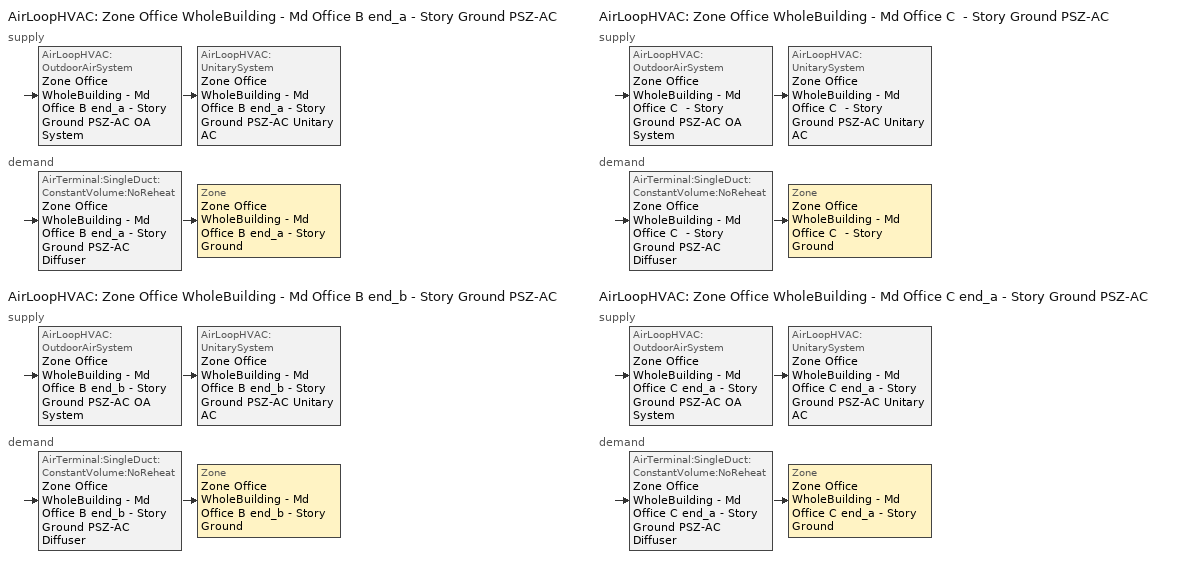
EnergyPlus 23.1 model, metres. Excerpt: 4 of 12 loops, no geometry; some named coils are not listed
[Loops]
AirLoopHVAC 'Zone Office WholeBuilding - Md Office B end_a - Story Ground PSZ-AC'
 supply: AirLoopHVAC:OutdoorAirSystem 'Zone Office WholeBuilding - Md Office B end_a - Story Ground PSZ-AC OA System' > AirLoopHVAC:UnitarySystem 'Zone Office WholeBuilding - Md Office B end_a - Story Ground PSZ-AC Unitary AC'
 demand: AirTerminal:SingleDuct:ConstantVolume:NoReheat 'Zone Office WholeBuilding - Md Office B end_a - Story Ground PSZ-AC Diffuser' > Zone 'Zone Office WholeBuilding - Md Office B end_a - Story Ground'
AirLoopHVAC 'Zone Office WholeBuilding - Md Office B end_b - Story Ground PSZ-AC'
 supply: AirLoopHVAC:OutdoorAirSystem 'Zone Office WholeBuilding - Md Office B end_b - Story Ground PSZ-AC OA System' > AirLoopHVAC:UnitarySystem 'Zone Office WholeBuilding - Md Office B end_b - Story Ground PSZ-AC Unitary AC'
 demand: AirTerminal:SingleDuct:ConstantVolume:NoReheat 'Zone Office WholeBuilding - Md Office B end_b - Story Ground PSZ-AC Diffuser' > Zone 'Zone Office WholeBuilding - Md Office B end_b - Story Ground'
AirLoopHVAC 'Zone Office WholeBuilding - Md Office C  - Story Ground PSZ-AC'
 supply: AirLoopHVAC:OutdoorAirSystem 'Zone Office WholeBuilding - Md Office C  - Story Ground PSZ-AC OA System' > AirLoopHVAC:UnitarySystem 'Zone Office WholeBuilding - Md Office C  - Story Ground PSZ-AC Unitary AC'
 demand: AirTerminal:SingleDuct:ConstantVolume:NoReheat 'Zone Office WholeBuilding - Md Office C  - Story Ground PSZ-AC Diffuser' > Zone 'Zone Office WholeBuilding - Md Office C  - Story Ground'
AirLoopHVAC 'Zone Office WholeBuilding - Md Office C end_a - Story Ground PSZ-AC'
 supply: AirLoopHVAC:OutdoorAirSystem 'Zone Office WholeBuilding - Md Office C end_a - Story Ground PSZ-AC OA System' > AirLoopHVAC:UnitarySystem 'Zone Office WholeBuilding - Md Office C end_a - Story Ground PSZ-AC Unitary AC'
 demand: AirTerminal:SingleDuct:ConstantVolume:NoReheat 'Zone Office WholeBuilding - Md Office C end_a - Story Ground PSZ-AC Diffuser' > Zone 'Zone Office WholeBuilding - Md Office C end_a - Story Ground'
[SizingPeriod:DesignDay]
Kodiak September .4% Condns WB=>MCDB: Month=9; Day of Month=21; Day Type=SummerDesignDay; Maximum Dry-Bulb Temperature {C}=16.2; Daily Dry-Bulb Temperature Range {deltaC}=6.4; Dry-Bulb Temperature Range Modifier Type=DefaultMultipliers; Humidity Condition Type=Wetbulb; Wetbulb or DewPoint at Maximum Dry-Bulb {C}=13.8; Barometric Pressure {Pa}=100917; Wind Speed {m/s}=5; Wind Direction {deg}=320; Rain Indicator=No; Snow Indicator=No; Daylight Saving Time Indicator=No; Solar Model Indicator=ASHRAETau; ASHRAE Clear Sky Optical Depth for Beam Irradiance (taub)=0.333; ASHRAE Clear Sky Optical Depth for Diffuse Irradiance (taud)=2.489; Begin Environment Reset Mode=FullResetAtBeginEnvironment
[ZoneControl:Thermostat] Temperature Difference Between Cutout And Setpoint {deltaC}=0
Name | Zone or ZoneList | Control Type Schedule | Control 1
Zone Office WholeBuilding - Md Office B end_a - Story Ground Thermostat | Zone Office WholeBuilding - Md Office B end_a - Story Ground | Zone Office WholeBuilding - Md Office B end_a - Story Ground Thermostat Schedule | Office WholeBuilding - Md Office - 90.1-2019 Thermostat 4
Zone Office WholeBuilding - Md Office B end_b - Story Ground Thermostat | Zone Office WholeBuilding - Md Office B end_b - Story Ground | Zone Office WholeBuilding - Md Office B end_b - Story Ground Thermostat Schedule | Office WholeBuilding - Md Office - 90.1-2019 Thermostat 5
Zone Office WholeBuilding - Md Office C  - Story Ground Thermostat | Zone Office WholeBuilding - Md Office C  - Story Ground | Zone Office WholeBuilding - Md Office C  - Story Ground Thermostat Schedule | Office WholeBuilding - Md Office - 90.1-2019 Thermostat 6
Zone Office WholeBuilding - Md Office C end_a - Story Ground Thermostat | Zone Office WholeBuilding - Md Office C end_a - Story Ground | Zone Office WholeBuilding - Md Office C end_a - Story Ground Thermostat Schedule | Office WholeBuilding - Md Office - 90.1-2019 Thermostat 7
[ThermostatSetpoint:DualSetpoint] Heating Setpoint Temperature Schedule=OfficeMedium HTGSETP_SCH_YES_OPTIMUM; Cooling Setpoint Temperature Schedule=OfficeMedium CLGSETP_SCH_YES_OPTIMUM
Office WholeBuilding - Md Office - 90.1-2019 Thermostat 4; Office WholeBuilding - Md Office - 90.1-2019 Thermostat 5; Office WholeBuilding - Md Office - 90.1-2019 Thermostat 6; Office WholeBuilding - Md Office - 90.1-2019 Thermostat 7
[AirTerminal:SingleDuct:ConstantVolume:NoReheat] Availability Schedule=Always On Discrete; Maximum Air Flow Rate {m3/s}=AutoSize
Zone Office WholeBuilding - Md Office B end_a - Story Ground PSZ-AC Diffuser; Zone Office WholeBuilding - Md Office B end_b - Story Ground PSZ-AC Diffuser; Zone Office WholeBuilding - Md Office C  - Story Ground PSZ-AC Diffuser; Zone Office WholeBuilding - Md Office C end_a - Story Ground PSZ-AC Diffuser
[Zone equipment]
Zone Office WholeBuilding - Md Office B end_a - Story Ground: Zone Office WholeBuilding - Md Office B end_a - Story Ground PSZ-AC Diffuser
Zone Office WholeBuilding - Md Office B end_b - Story Ground: Zone Office WholeBuilding - Md Office B end_b - Story Ground PSZ-AC Diffuser
Zone Office WholeBuilding - Md Office C  - Story Ground: Zone Office WholeBuilding - Md Office C  - Story Ground PSZ-AC Diffuser
Zone Office WholeBuilding - Md Office C end_a - Story Ground: Zone Office WholeBuilding - Md Office C end_a - Story Ground PSZ-AC Diffuser
[Sizing:Zone] Zone Cooling Design Supply Air Temperature Input Method=SupplyAirTemperature; Zone Cooling Design Supply Air Temperature {C}=12.7778; Zone Cooling Design Supply Air Temperature Difference {deltaC}=11.11; Zone Heating Design Supply Air Temperature Input Method=SupplyAirTemperature; Zone Heating Design Supply Air Temperature {C}=50; Zone Heating Design Supply Air Temperature Difference {deltaC}=11.11; Zone Cooling Design Supply Air Humidity Ratio {kgWater/kgDryAir}=0.0085; Zone Heating Design Supply Air Humidity Ratio {kgWater/kgDryAir}=0.008; Cooling Design Air Flow Method=DesignDay; Cooling Design Air Flow Rate {m3/s}=0; Cooling Minimum Air Flow per Zone Floor Area {m3/s-m2}=0.000762; Cooling Minimum Air Flow {m3/s}=0; Cooling Minimum Air Flow Fraction=0; Heating Design Air Flow Method=DesignDay; Heating Design Air Flow Rate {m3/s}=0; Heating Maximum Air Flow per Zone Floor Area {m3/s-m2}=0.002032; Heating Maximum Air Flow {m3/s}=0.141576; Heating Maximum Air Flow Fraction=0.3; Account for Dedicated Outdoor Air System=No; Zone Load Sizing Method=Sensible Load Only No Latent Load; Zone Latent Cooling Design Supply Air Humidity Ratio Input Method=HumidityRatioDifference; Zone Cooling Design Supply Air Humidity Ratio Difference {kgWater/kgDryAir}=0.005; Zone Latent Heating Design Supply Air Humidity Ratio Input Method=HumidityRatioDifference; Zone Humidification Design Supply Air Humidity Ratio Difference {kgWater/kgDryAir}=0.005
Name | Design Specification Outdoor Air Object
Zone Office WholeBuilding - Md Office B end_a - Story Ground | Zone Office WholeBuilding - Md Office B end_a - Story Ground DSOA Space List
Zone Office WholeBuilding - Md Office B end_b - Story Ground | Zone Office WholeBuilding - Md Office B end_b - Story Ground DSOA Space List
Zone Office WholeBuilding - Md Office C  - Story Ground | Zone Office WholeBuilding - Md Office C  - Story Ground DSOA Space List
Zone Office WholeBuilding - Md Office C end_a - Story Ground | Zone Office WholeBuilding - Md Office C end_a - Story Ground DSOA Space List
[Controller:MechanicalVentilation] Demand Controlled Ventilation=No; System Outdoor Air Method=ZoneSum; Design Specification Outdoor Air Object Name 1=Office WholeBuilding - Md Office Ventilation
Name | Availability Schedule | Zone or ZoneList Name 1
Controller Mechanical Ventilation 5 | Zone Office WholeBuilding - Md Office B end_a - Story Ground PSZ-AC Occ Sch | Zone Office WholeBuilding - Md Office B end_a - Story Ground
Controller Mechanical Ventilation 6 | Zone Office WholeBuilding - Md Office B end_b - Story Ground PSZ-AC Occ Sch | Zone Office WholeBuilding - Md Office B end_b - Story Ground
Controller Mechanical Ventilation 7 | Zone Office WholeBuilding - Md Office C  - Story Ground PSZ-AC Occ Sch | Zone Office WholeBuilding - Md Office C  - Story Ground
Controller Mechanical Ventilation 8 | Zone Office WholeBuilding - Md Office C end_a - Story Ground PSZ-AC Occ Sch | Zone Office WholeBuilding - Md Office C end_a - Story Ground
[DesignSpecification:OutdoorAir]
Office WholeBuilding - Md Office Ventilation: Outdoor Air Method=Sum; Outdoor Air Flow per Person {m3/s-person}=0; Outdoor Air Flow per Zone Floor Area {m3/s-m2}=0.0004318; Outdoor Air Flow per Zone {m3/s}=0; Outdoor Air Flow Air Changes per Hour {1/hr}=0
[DesignSpecification:OutdoorAir:SpaceList] Space Design Specification Outdoor Air Object Name 1=Office WholeBuilding - Md Office Ventilation
Name | Space Name 1
Zone Office WholeBuilding - Md Office B end_a - Story Ground DSOA Space List | Office WholeBuilding - Md Office B end_a - Story Ground
Zone Office WholeBuilding - Md Office B end_b - Story Ground DSOA Space List | Office WholeBuilding - Md Office B end_b - Story Ground
Zone Office WholeBuilding - Md Office C  - Story Ground DSOA Space List | Office WholeBuilding - Md Office C  - Story Ground
Zone Office WholeBuilding - Md Office C end_a - Story Ground DSOA Space List | Office WholeBuilding - Md Office C end_a - Story Ground
[AirLoopHVAC] Design Supply Air Flow Rate {m3/s}=AutoSize; Design Return Air Flow Fraction of Supply Air Flow=1
Zone Office WholeBuilding - Md Office B end_a - Story Ground PSZ-AC; Zone Office WholeBuilding - Md Office B end_b - Story Ground PSZ-AC; Zone Office WholeBuilding - Md Office C  - Story Ground PSZ-AC; Zone Office WholeBuilding - Md Office C end_a - Story Ground PSZ-AC
[Sizing:System] Type of Load to Size On=Sensible; Design Outdoor Air Flow Rate {m3/s}=Autosize; Central Heating Maximum System Air Flow Ratio=1; Preheat Design Temperature {C}=7.22222; Preheat Design Humidity Ratio {kgWater/kgDryAir}=0.008; Precool Design Temperature {C}=12.7778; Precool Design Humidity Ratio {kgWater/kgDryAir}=0.008; Central Cooling Design Supply Air Temperature {C}=12.7778; Central Heating Design Supply Air Temperature {C}=50; Type of Zone Sum to Use=Coincident; 100% Outdoor Air in Cooling=No; 100% Outdoor Air in Heating=No; Central Cooling Design Supply Air Humidity Ratio {kgWater/kgDryAir}=0.0085; Central Heating Design Supply Air Humidity Ratio {kgWater/kgDryAir}=0.008; Cooling Supply Air Flow Rate Method=DesignDay; Cooling Supply Air Flow Rate {m3/s}=0; Cooling Supply Air Flow Rate Per Floor Area {m3/s-m2}=0.00996765; Cooling Fraction of Autosized Cooling Supply Air Flow Rate=1; Cooling Supply Air Flow Rate Per Unit Cooling Capacity {m3/s-W}=3.94755e-05; Heating Supply Air Flow Rate Method=DesignDay; Heating Supply Air Flow Rate {m3/s}=0; Heating Supply Air Flow Rate Per Floor Area {m3/s-m2}=0.00996765; Heating Fraction of Autosized Heating Supply Air Flow Rate=1; Heating Fraction of Autosized Cooling Supply Air Flow Rate=1; Heating Supply Air Flow Rate Per Unit Heating Capacity {m3/s-W}=3.15882e-05; System Outdoor Air Method=ZoneSum; Zone Maximum Outdoor Air Fraction=1; Cooling Design Capacity Method=CoolingDesignCapacity; Cooling Design Capacity {W}=Autosize; Cooling Design Capacity Per Floor Area {W/m2}=234.7; Fraction of Autosized Cooling Design Capacity=1; Heating Design Capacity Method=HeatingDesignCapacity; Heating Design Capacity {W}=Autosize; Heating Design Capacity Per Floor Area {W/m2}=157; Fraction of Autosized Heating Design Capacity=1; Central Cooling Capacity Control Method=OnOff; Occupant Diversity=Autosize
Zone Office WholeBuilding - Md Office B end_a - Story Ground PSZ-AC; Zone Office WholeBuilding - Md Office B end_b - Story Ground PSZ-AC; Zone Office WholeBuilding - Md Office C  - Story Ground PSZ-AC; Zone Office WholeBuilding - Md Office C end_a - Story Ground PSZ-AC
[Controller:OutdoorAir] Minimum Outdoor Air Flow Rate {m3/s}=Autosize; Maximum Outdoor Air Flow Rate {m3/s}=Autosize; Economizer Control Type=NoEconomizer; Economizer Control Action Type=ModulateFlow; Economizer Maximum Limit Dry-Bulb Temperature {C}=28; Economizer Maximum Limit Enthalpy {J/kg}=64000; Lockout Type=LockoutWithHeating; Minimum Limit Type=FixedMinimum; High Humidity Control=No; Control High Indoor Humidity Based on Outdoor Humidity Ratio=Yes; Heat Recovery Bypass Control Type=BypassWhenWithinEconomizerLimits
Name | Minimum Outdoor Air Schedule | Maximum Fraction of Outdoor Air Schedule | Mechanical Ventilation Controller
Zone Office WholeBuilding - Md Office B end_a - Story Ground PSZ-AC OA System Controller | Zone Office WholeBuilding - Md Office B end_a - Story Ground PSZ-AC Occ Sch | ZoneOfficeWholeBuildingMdOfficeBendaStoryGroundPSZACmaxOASch | Controller Mechanical Ventilation 5
Zone Office WholeBuilding - Md Office B end_b - Story Ground PSZ-AC OA System Controller | Zone Office WholeBuilding - Md Office B end_b - Story Ground PSZ-AC Occ Sch | ZoneOfficeWholeBuildingMdOfficeBendbStoryGroundPSZACmaxOASch | Controller Mechanical Ventilation 6
Zone Office WholeBuilding - Md Office C  - Story Ground PSZ-AC OA System Controller | Zone Office WholeBuilding - Md Office C  - Story Ground PSZ-AC Occ Sch | ZoneOfficeWholeBuildingMdOfficeCStoryGroundPSZACmaxOASch | Controller Mechanical Ventilation 7
Zone Office WholeBuilding - Md Office C end_a - Story Ground PSZ-AC OA System Controller | Zone Office WholeBuilding - Md Office C end_a - Story Ground PSZ-AC Occ Sch | ZoneOfficeWholeBuildingMdOfficeCendaStoryGroundPSZACmaxOASch | Controller Mechanical Ventilation 8
[SetpointManager:MixedAir] Control Variable=Temperature
Name | Setpoint Node or NodeList
Zone Office WholeBuilding - Md Office B end_a - Story Ground PSZ-AC Mixed Air Node OS Default SPM | Zone Office WholeBuilding - Md Office B end_a - Story Ground PSZ-AC Mixed Air Node
Zone Office WholeBuilding - Md Office B end_b - Story Ground PSZ-AC Mixed Air Node OS Default SPM | Zone Office WholeBuilding - Md Office B end_b - Story Ground PSZ-AC Mixed Air Node
Zone Office WholeBuilding - Md Office C  - Story Ground PSZ-AC Mixed Air Node OS Default SPM | Zone Office WholeBuilding - Md Office C  - Story Ground PSZ-AC Mixed Air Node
Zone Office WholeBuilding - Md Office C end_a - Story Ground PSZ-AC Mixed Air Node OS Default SPM | Zone Office WholeBuilding - Md Office C end_a - Story Ground PSZ-AC Mixed Air Node
[AirLoopHVAC:UnitarySystem] Control Type=Load; Dehumidification Control Type=None; Availability Schedule=Always On Discrete; Fan Placement=DrawThrough; DX Heating Coil Sizing Ratio=1; Use DOAS DX Cooling Coil=No; Minimum Supply Air Temperature {C}=2; Latent Load Control=SensibleOnlyLoadControl; Cooling Supply Air Flow Rate {m3/s}=Autosize; Heating Supply Air Flow Rate {m3/s}=Autosize; No Load Supply Air Flow Rate {m3/s}=Autosize; Maximum Supply Air Temperature {C}=80; Maximum Outdoor Dry-Bulb Temperature for Supplemental Heater Operation {C}=21; Maximum Cycling Rate {cycles/hr}=2.5; Heat Pump Time Constant {s}=60; Fraction of On-Cycle Power Use=0.01; Heat Pump Fan Delay Time {s}=60; Ancillary On-Cycle Electric Power {W}=0; Ancillary Off-Cycle Electric Power {W}=0
Name | Controlling Zone or Thermostat Location | Supply Fan | Supply Air Fan Operating Mode Schedule | Heating Coil | Cooling Coil | Supplemental Heating Coil
Zone Office WholeBuilding - Md Office B end_a - Story Ground PSZ-AC Unitary AC | Zone Office WholeBuilding - Md Office B end_a - Story Ground | Zone Office WholeBuilding - Md Office B end_a - Story Ground PSZ-AC Fan | Zone Office WholeBuilding - Md Office B end_a - Story Ground PSZ-AC Occ Sch - adjusted | Zone Office WholeBuilding - Md Office B end_a - Story Ground PSZ-AC Water Htg Coil | Zone Office WholeBuilding - Md Office B end_a - Story Ground PSZ-AC 1spd DX AC Clg Coil 46kBtu/hr 14.0SEER | Zone Office WholeBuilding - Md Office B end_a - Story Ground PSZ-AC Electric Backup Htg Coil
Zone Office WholeBuilding - Md Office B end_b - Story Ground PSZ-AC Unitary AC | Zone Office WholeBuilding - Md Office B end_b - Story Ground | Zone Office WholeBuilding - Md Office B end_b - Story Ground PSZ-AC Fan | Zone Office WholeBuilding - Md Office B end_b - Story Ground PSZ-AC Occ Sch - adjusted | Zone Office WholeBuilding - Md Office B end_b - Story Ground PSZ-AC Water Htg Coil | Zone Office WholeBuilding - Md Office B end_b - Story Ground PSZ-AC 1spd DX AC Clg Coil 44kBtu/hr 14.0SEER | Zone Office WholeBuilding - Md Office B end_b - Story Ground PSZ-AC Electric Backup Htg Coil
Zone Office WholeBuilding - Md Office C  - Story Ground PSZ-AC Unitary AC | Zone Office WholeBuilding - Md Office C  - Story Ground | Zone Office WholeBuilding - Md Office C  - Story Ground PSZ-AC Fan | Zone Office WholeBuilding - Md Office C  - Story Ground PSZ-AC Occ Sch - adjusted | Zone Office WholeBuilding - Md Office C  - Story Ground PSZ-AC Water Htg Coil | Zone Office WholeBuilding - Md Office C  - Story Ground PSZ-AC 1spd DX AC Clg Coil 39kBtu/hr 14.0SEER | Zone Office WholeBuilding - Md Office C  - Story Ground PSZ-AC Electric Backup Htg Coil
Zone Office WholeBuilding - Md Office C end_a - Story Ground PSZ-AC Unitary AC | Zone Office WholeBuilding - Md Office C end_a - Story Ground | Zone Office WholeBuilding - Md Office C end_a - Story Ground PSZ-AC Fan | Zone Office WholeBuilding - Md Office C end_a - Story Ground PSZ-AC Occ Sch - adjusted | Zone Office WholeBuilding - Md Office C end_a - Story Ground PSZ-AC Water Htg Coil | Zone Office WholeBuilding - Md Office C end_a - Story Ground PSZ-AC 1spd DX AC Clg Coil 9kBtu/hr 14.0SEER | Zone Office WholeBuilding - Md Office C end_a - Story Ground PSZ-AC Electric Backup Htg Coil
[Fan:OnOff] Availability Schedule=Always On Discrete; Pressure Rise {Pa}=622.722; Maximum Flow Rate {m3/s}=Autosize; Motor In Airstream Fraction=1
Name | Fan Total Efficiency | Motor Efficiency | Fan Power Ratio Function of Speed Ratio Curve | Fan Efficiency Ratio Function of Speed Ratio Curve
Zone Office WholeBuilding - Md Office B end_a - Story Ground PSZ-AC Fan | 0.56225 | 0.865 | Fan On Off Power Curve 4 | Fan On Off Efficiency Curve 4
Zone Office WholeBuilding - Md Office B end_b - Story Ground PSZ-AC Fan | 0.55575 | 0.855 | Fan On Off Power Curve 5 | Fan On Off Efficiency Curve 5
Zone Office WholeBuilding - Md Office C  - Story Ground PSZ-AC Fan | 0.55575 | 0.855 | Fan On Off Power Curve 6 | Fan On Off Efficiency Curve 6
Zone Office WholeBuilding - Md Office C end_a - Story Ground PSZ-AC Fan | 0.55575 | 0.855 | Fan On Off Power Curve 7 | Fan On Off Efficiency Curve 7
[Coil:Cooling:DX:SingleSpeed] Availability Schedule=Always On Discrete; Gross Rated Total Cooling Capacity {W}=Autosize; Gross Rated Sensible Heat Ratio=Autosize; Gross Rated Cooling COP {W/W}=4.11713; Rated Air Flow Rate {m3/s}=Autosize; Rated Evaporator Fan Power Per Volume Flow Rate 2017 {W/(m3/s)}=773.3; Rated Evaporator Fan Power Per Volume Flow Rate 2023 {W/(m3/s)}=934.4; Total Cooling Capacity Function of Temperature Curve=PSZ-AC_Unitary_PackagecoolCapFT; Total Cooling Capacity Function of Flow Fraction Curve=PSZ-AC_Unitary_PackagecoolFFF; Energy Input Ratio Function of Temperature Curve=PSZ-AC DX Unitary Package EIRFT; Energy Input Ratio Function of Flow Fraction Curve=PSZ-AC_Unitary_PackagecoolEIRFFF; Part Load Fraction Correlation Curve=PSZ-AC_Unitary_PackagecoolPLR; Minimum Outdoor Dry-Bulb Temperature for Compressor Operation {C}=-25; Nominal Time for Condensate Removal to Begin {s}=0; Ratio of Initial Moisture Evaporation Rate and Steady State Latent Capacity=0; Maximum Cycling Rate {cycles/hr}=0; Latent Capacity Time Constant {s}=0; Condenser Type=AirCooled; Evaporative Condenser Effectiveness=0.9; Evaporative Condenser Air Flow Rate {m3/s}=Autosize; Evaporative Condenser Pump Rated Power Consumption {W}=Autosize; Crankcase Heater Capacity {W}=0; Maximum Outdoor Dry-Bulb Temperature for Crankcase Heater Operation {C}=10; Basin Heater Capacity {W/K}=0; Basin Heater Setpoint Temperature {C}=2
Zone Office WholeBuilding - Md Office B end_a - Story Ground PSZ-AC 1spd DX AC Clg Coil 46kBtu/hr 14.0SEER; Zone Office WholeBuilding - Md Office B end_b - Story Ground PSZ-AC 1spd DX AC Clg Coil 44kBtu/hr 14.0SEER; Zone Office WholeBuilding - Md Office C  - Story Ground PSZ-AC 1spd DX AC Clg Coil 39kBtu/hr 14.0SEER; Zone Office WholeBuilding - Md Office C end_a - Story Ground PSZ-AC 1spd DX AC Clg Coil 9kBtu/hr 14.0SEER
[Coil:Heating:Electric] Availability Schedule=Always On Discrete; Efficiency=1; Nominal Capacity {W}=Autosize
Zone Office WholeBuilding - Md Office B end_a - Story Ground PSZ-AC Electric Backup Htg Coil; Zone Office WholeBuilding - Md Office B end_b - Story Ground PSZ-AC Electric Backup Htg Coil; Zone Office WholeBuilding - Md Office C  - Story Ground PSZ-AC Electric Backup Htg Coil; Zone Office WholeBuilding - Md Office C end_a - Story Ground PSZ-AC Electric Backup Htg Coil
[SetpointManager:SingleZone:Reheat] Control Variable=Temperature; Minimum Supply Air Temperature {C}=12.7778; Maximum Supply Air Temperature {C}=50
Name | Control Zone | Setpoint Node or NodeList
Zone Office WholeBuilding - Md Office B end_a - Story Ground Setpoint Manager SZ Reheat | Zone Office WholeBuilding - Md Office B end_a - Story Ground | Zone Office WholeBuilding - Md Office B end_a - Story Ground PSZ-AC Supply Outlet Node
Zone Office WholeBuilding - Md Office B end_b - Story Ground Setpoint Manager SZ Reheat | Zone Office WholeBuilding - Md Office B end_b - Story Ground | Zone Office WholeBuilding - Md Office B end_b - Story Ground PSZ-AC Supply Outlet Node
Zone Office WholeBuilding - Md Office C  - Story Ground Setpoint Manager SZ Reheat | Zone Office WholeBuilding - Md Office C  - Story Ground | Zone Office WholeBuilding - Md Office C  - Story Ground PSZ-AC Supply Outlet Node
Zone Office WholeBuilding - Md Office C end_a - Story Ground Setpoint Manager SZ Reheat | Zone Office WholeBuilding - Md Office C end_a - Story Ground | Zone Office WholeBuilding - Md Office C end_a - Story Ground PSZ-AC Supply Outlet Node
[Schedule:Day:Interval]
OfficeMedium HTGSETP_SCH_YES_OPTIMUM Default: Average, 24:00, 15.6
OfficeMedium HTGSETP_SCH_YES_OPTIMUM Wkdy Day: Average, 03:00, 21, 03:10, 20.55, 03:20, 20.1, 03:30, 19.65, 03:40, 19.2, 03:50, 18.75, 04:00, 18.3, 04:10, 17.85, 04:20, 17.4, 04:30, 16.95, 04:40, 16.5, 04:50, 16.05, 05:00, 15.6, 20:30, 15.6, 20:40, 15.9667, 20:50, 16.3333, 21:00, 16.7, 21:10, 17.0667, 21:20, 17.4333, 21:30, 17.8, 21:40, 18.1667, 21:50, 18.5333, 22:00, 18.9, 22:10, 19.2667, 22:20, 19.6333, 22:30, 20, 22:40, 20.1667, 22:50, 20.3333, 23:00, 20.5, 23:10, 20.6667, 23:20, 20.8333, 23:30, 21, 24:00, 21
OfficeMedium HTGSETP_SCH_YES_OPTIMUM Sat Day: Average, 04:30, 15.6, 04:40, 15.9667, 04:50, 16.3333, 05:00, 16.7, 05:10, 17.0667, 05:20, 17.4333, 05:30, 17.8, 05:40, 18.1667, 05:50, 18.5333, 06:00, 18.9, 06:10, 19.2667, 06:20, 19.6333, 06:30, 20, 06:40, 20.1667, 06:50, 20.3333, 07:00, 20.5, 07:10, 20.6667, 07:20, 20.8333, 07:30, 21, 15:00, 21, 15:09, 20.775, 15:19, 20.55, 15:29, 20.325, 15:39, 20.1, 15:49, 19.875, 15:59, 19.65, 16:09, 19.425, 16:19, 19.2, 16:30, 18.975, 16:40, 18.75, 16:50, 18.525, 17:00, 18.3, 17:10, 18.075, 17:20, 17.85, 17:30, 17.625, 17:40, 17.4, 17:50, 17.175, 18:00, 16.95, 18:10, 16.725, 18:20, 16.5, 18:30, 16.275, 18:40, 16.05, 18:50, 15.825, 19:00, 15.6, 24:00, 15.6
OfficeMedium HTGSETP_SCH_YES_OPTIMUM Summer Design Day: No, 24:00, 15.6
OfficeMedium HTGSETP_SCH_YES_OPTIMUM Winter Design Day: No, 05:00, 15.6, 06:00, 17.6, 07:00, 19.6, 22:00, 21, 24:00, 15.6
OfficeMedium CLGSETP_SCH_YES_OPTIMUM Default: Average, 24:00, 26.7
OfficeMedium CLGSETP_SCH_YES_OPTIMUM Wkdy Day: Average, 03:00, 24, 03:10, 24.225, 03:20, 24.45, 03:30, 24.675, 03:40, 24.9, 03:50, 25.125, 04:00, 25.35, 04:10, 25.575, 04:20, 25.8, 04:30, 26.025, 04:40, 26.25, 04:50, 26.475, 05:00, 26.7, 20:30, 26.7, 20:40, 26.5167, 20:50, 26.3333, 21:00, 26.15, 21:10, 25.9667, 21:20, 25.7833, 21:30, 25.6, 21:40, 25.5, 21:50, 25.4, 22:00, 25.3, 22:10, 25.2, 22:20, 25.1, 22:30, 25, 22:40, 24.8333, 22:50, 24.6667, 23:00, 24.5, 23:10, 24.3333, 23:20, 24.1667, 23:30, 24, 24:00, 24
OfficeMedium CLGSETP_SCH_YES_OPTIMUM Sat Day: Average, 04:30, 26.7, 04:40, 26.5333, 04:50, 26.3667, 05:00, 26.2, 05:10, 26.0333, 05:20, 25.8667, 05:30, 25.7, 05:40, 25.5833, 05:50, 25.4667, 06:00, 25.35, 06:10, 25.2333, 06:20, 25.1167, 06:30, 25, 06:40, 24.8333, 06:50, 24.6667, 07:00, 24.5, 07:10, 24.3333, 07:20, 24.1667, 07:30, 24, 15:00, 24, 15:09, 24.1125, 15:19, 24.225, 15:29, 24.3375, 15:39, 24.45, 15:49, 24.5625, 15:59, 24.675, 16:09, 24.7875, 16:19, 24.9, 16:30, 25.0125, 16:40, 25.125, 16:50, 25.2375, 17:00, 25.35, 17:10, 25.4625, 17:20, 25.575, 17:30, 25.6875, 17:40, 25.8, 17:50, 25.9125, 18:00, 26.025, 18:10, 26.1375, 18:20, 26.25, 18:30, 26.3625, 18:40, 26.475, 18:50, 26.5875, 19:00, 26.7, 24:00, 26.7
OfficeMedium CLGSETP_SCH_YES_OPTIMUM Summer Design Day: No, 05:00, 26.7, 06:00, 25.7, 07:00, 25, 22:00, 24, 24:00, 26.7
OfficeMedium CLGSETP_SCH_YES_OPTIMUM Winter Design Day: No, 24:00, 26.7
Zone Office WholeBuilding - Md Office B end_a - Story Ground PSZ-AC Occ Sch Sunday; Zone Office WholeBuilding - Md Office B end_b - Story Ground PSZ-AC Occ Sch Sunday; Zone Office WholeBuilding - Md Office C  - Story Ground PSZ-AC Occ Sch Sunday; Zone Office WholeBuilding - Md Office C end_a - Story Ground PSZ-AC Occ Sch Sunday: No, 24:00, 0
Zone Office WholeBuilding - Md Office B end_a - Story Ground PSZ-AC Occ Sch Default; Zone Office WholeBuilding - Md Office B end_b - Story Ground PSZ-AC Occ Sch Default; Zone Office WholeBuilding - Md Office C  - Story Ground PSZ-AC Occ Sch Default; Zone Office WholeBuilding - Md Office C end_a - Story Ground PSZ-AC Occ Sch Default: No, 00:10, 1, 21:30, 0, 24:00, 1
Zone Office WholeBuilding - Md Office B end_a - Story Ground PSZ-AC Occ Sch Saturday; Zone Office WholeBuilding - Md Office B end_b - Story Ground PSZ-AC Occ Sch Saturday; Zone Office WholeBuilding - Md Office C  - Story Ground PSZ-AC Occ Sch Saturday; Zone Office WholeBuilding - Md Office C end_a - Story Ground PSZ-AC Occ Sch Saturday: No, 07:20, 0, 12:59, 1, 24:00, 0
Zone Office WholeBuilding - Md Office B end_a - Story Ground PSZ-AC Occ Sch Summer Design Day; Zone Office WholeBuilding - Md Office B end_a - Story Ground PSZ-AC Occ Sch Winter Design Day; Zone Office WholeBuilding - Md Office B end_b - Story Ground PSZ-AC Occ Sch Summer Design Day; Zone Office WholeBuilding - Md Office B end_b - Story Ground PSZ-AC Occ Sch Winter Design Day; Zone Office WholeBuilding - Md Office C  - Story Ground PSZ-AC Occ Sch Summer Design Day; Zone Office WholeBuilding - Md Office C  - Story Ground PSZ-AC Occ Sch Winter Design Day; Zone Office WholeBuilding - Md Office C end_a - Story Ground PSZ-AC Occ Sch Summer Design Day; Zone Office WholeBuilding - Md Office C end_a - Story Ground PSZ-AC Occ Sch Winter Design Day; Zone Office WholeBuilding - Md Office B end_a - Story Ground PSZ-AC Occ Sch Summer Design Day 1; Zone Office WholeBuilding - Md Office B end_a - Story Ground PSZ-AC Occ Sch Winter Design Day 1; Zone Office WholeBuilding - Md Office B end_b - Story Ground PSZ-AC Occ Sch Summer Design Day 1; Zone Office WholeBuilding - Md Office B end_b - Story Ground PSZ-AC Occ Sch Winter Design Day 1; Zone Office WholeBuilding - Md Office C  - Story Ground PSZ-AC Occ Sch Summer Design Day 1; Zone Office WholeBuilding - Md Office C  - Story Ground PSZ-AC Occ Sch Winter Design Day 1; Zone Office WholeBuilding - Md Office C end_a - Story Ground PSZ-AC Occ Sch Summer Design Day 1; Zone Office WholeBuilding - Md Office C end_a - Story Ground PSZ-AC Occ Sch Winter Design Day 1: No, 24:00, 1
Zone Office WholeBuilding - Md Office B end_a - Story Ground PSZ-AC Occ Sch Default 1; Zone Office WholeBuilding - Md Office B end_b - Story Ground PSZ-AC Occ Sch Default 1; Zone Office WholeBuilding - Md Office C  - Story Ground PSZ-AC Occ Sch Default 1; Zone Office WholeBuilding - Md Office C end_a - Story Ground PSZ-AC Occ Sch Default 1: No, 00:10, 1, 12:00, 0, 13:00, 0, 21:30, 0, 24:00, 1
Zone Office WholeBuilding - Md Office B end_a - Story Ground PSZ-AC Occ Sch Saturday 1; Zone Office WholeBuilding - Md Office B end_b - Story Ground PSZ-AC Occ Sch Saturday 1; Zone Office WholeBuilding - Md Office C  - Story Ground PSZ-AC Occ Sch Saturday 1; Zone Office WholeBuilding - Md Office C end_a - Story Ground PSZ-AC Occ Sch Saturday 1: No, 07:20, 0, 12:00, 1, 12:59, 1, 13:00, 0, 24:00, 0
Zone Office WholeBuilding - Md Office B end_a - Story Ground PSZ-AC Occ Sch Sunday 1; Zone Office WholeBuilding - Md Office B end_b - Story Ground PSZ-AC Occ Sch Sunday 1; Zone Office WholeBuilding - Md Office C  - Story Ground PSZ-AC Occ Sch Sunday 1; Zone Office WholeBuilding - Md Office C end_a - Story Ground PSZ-AC Occ Sch Sunday 1: No, 12:00, 0, 13:00, 0, 24:00, 0
ZoneOfficeWholeBuildingMdOfficeBendaStoryGroundPSZACmaxOASchDefault; ZoneOfficeWholeBuildingMdOfficeBendbStoryGroundPSZACmaxOASchDefault; ZoneOfficeWholeBuildingMdOfficeCendaStoryGroundPSZACmaxOASchDefault; ZoneOfficeWholeBuildingMdOfficeCStoryGroundPSZACmaxOASchDefault: No, 24:00, 0.75
[Schedule:Week:Daily]
OfficeMedium HTGSETP_SCH_YES_OPTIMUM Week Rule - Jan1-Dec31: OfficeMedium HTGSETP_SCH_YES_OPTIMUM Default, OfficeMedium HTGSETP_SCH_YES_OPTIMUM Wkdy Day, OfficeMedium HTGSETP_SCH_YES_OPTIMUM Wkdy Day, OfficeMedium HTGSETP_SCH_YES_OPTIMUM Wkdy Day, OfficeMedium HTGSETP_SCH_YES_OPTIMUM Wkdy Day, OfficeMedium HTGSETP_SCH_YES_OPTIMUM Wkdy Day, OfficeMedium HTGSETP_SCH_YES_OPTIMUM Sat Day, OfficeMedium HTGSETP_SCH_YES_OPTIMUM Default, OfficeMedium HTGSETP_SCH_YES_OPTIMUM Summer Design Day, OfficeMedium HTGSETP_SCH_YES_OPTIMUM Winter Design Day, OfficeMedium HTGSETP_SCH_YES_OPTIMUM Default, OfficeMedium HTGSETP_SCH_YES_OPTIMUM Default
OfficeMedium CLGSETP_SCH_YES_OPTIMUM Week Rule - Jan1-Dec31: OfficeMedium CLGSETP_SCH_YES_OPTIMUM Default, OfficeMedium CLGSETP_SCH_YES_OPTIMUM Wkdy Day, OfficeMedium CLGSETP_SCH_YES_OPTIMUM Wkdy Day, OfficeMedium CLGSETP_SCH_YES_OPTIMUM Wkdy Day, OfficeMedium CLGSETP_SCH_YES_OPTIMUM Wkdy Day, OfficeMedium CLGSETP_SCH_YES_OPTIMUM Wkdy Day, OfficeMedium CLGSETP_SCH_YES_OPTIMUM Sat Day, OfficeMedium CLGSETP_SCH_YES_OPTIMUM Default, OfficeMedium CLGSETP_SCH_YES_OPTIMUM Summer Design Day, OfficeMedium CLGSETP_SCH_YES_OPTIMUM Winter Design Day, OfficeMedium CLGSETP_SCH_YES_OPTIMUM Default, OfficeMedium CLGSETP_SCH_YES_OPTIMUM Default
Zone Office WholeBuilding - Md Office B end_a - Story Ground PSZ-AC Occ Sch Week Rule - Jan1-Dec31: Zone Office WholeBuilding - Md Office B end_a - Story Ground PSZ-AC Occ Sch Sunday, Zone Office WholeBuilding - Md Office B end_a - Story Ground PSZ-AC Occ Sch Default, Zone Office WholeBuilding - Md Office B end_a - Story Ground PSZ-AC Occ Sch Default, Zone Office WholeBuilding - Md Office B end_a - Story Ground PSZ-AC Occ Sch Default, Zone Office WholeBuilding - Md Office B end_a - Story Ground PSZ-AC Occ Sch Default, Zone Office WholeBuilding - Md Office B end_a - Story Ground PSZ-AC Occ Sch Default, Zone Office WholeBuilding - Md Office B end_a - Story Ground PSZ-AC Occ Sch Saturday, Zone Office WholeBuilding - Md Office B end_a - Story Ground PSZ-AC Occ Sch Default, Zone Office WholeBuilding - Md Office B end_a - Story Ground PSZ-AC Occ Sch Summer Design Day, Zone Office WholeBuilding - Md Office B end_a - Story Ground PSZ-AC Occ Sch Winter Design Day, Zone Office WholeBuilding - Md Office B end_a - Story Ground PSZ-AC Occ Sch Default, Zone Office WholeBuilding - Md Office B end_a - Story Ground PSZ-AC Occ Sch Default
Zone Office WholeBuilding - Md Office B end_b - Story Ground PSZ-AC Occ Sch Week Rule - Jan1-Dec31: Zone Office WholeBuilding - Md Office B end_b - Story Ground PSZ-AC Occ Sch Sunday, Zone Office WholeBuilding - Md Office B end_b - Story Ground PSZ-AC Occ Sch Default, Zone Office WholeBuilding - Md Office B end_b - Story Ground PSZ-AC Occ Sch Default, Zone Office WholeBuilding - Md Office B end_b - Story Ground PSZ-AC Occ Sch Default, Zone Office WholeBuilding - Md Office B end_b - Story Ground PSZ-AC Occ Sch Default, Zone Office WholeBuilding - Md Office B end_b - Story Ground PSZ-AC Occ Sch Default, Zone Office WholeBuilding - Md Office B end_b - Story Ground PSZ-AC Occ Sch Saturday, Zone Office WholeBuilding - Md Office B end_b - Story Ground PSZ-AC Occ Sch Default, Zone Office WholeBuilding - Md Office B end_b - Story Ground PSZ-AC Occ Sch Summer Design Day, Zone Office WholeBuilding - Md Office B end_b - Story Ground PSZ-AC Occ Sch Winter Design Day, Zone Office WholeBuilding - Md Office B end_b - Story Ground PSZ-AC Occ Sch Default, Zone Office WholeBuilding - Md Office B end_b - Story Ground PSZ-AC Occ Sch Default
Zone Office WholeBuilding - Md Office C  - Story Ground PSZ-AC Occ Sch Week Rule - Jan1-Dec31: Zone Office WholeBuilding - Md Office C  - Story Ground PSZ-AC Occ Sch Sunday, Zone Office WholeBuilding - Md Office C  - Story Ground PSZ-AC Occ Sch Default, Zone Office WholeBuilding - Md Office C  - Story Ground PSZ-AC Occ Sch Default, Zone Office WholeBuilding - Md Office C  - Story Ground PSZ-AC Occ Sch Default, Zone Office WholeBuilding - Md Office C  - Story Ground PSZ-AC Occ Sch Default, Zone Office WholeBuilding - Md Office C  - Story Ground PSZ-AC Occ Sch Default, Zone Office WholeBuilding - Md Office C  - Story Ground PSZ-AC Occ Sch Saturday, Zone Office WholeBuilding - Md Office C  - Story Ground PSZ-AC Occ Sch Default, Zone Office WholeBuilding - Md Office C  - Story Ground PSZ-AC Occ Sch Summer Design Day, Zone Office WholeBuilding - Md Office C  - Story Ground PSZ-AC Occ Sch Winter Design Day, Zone Office WholeBuilding - Md Office C  - Story Ground PSZ-AC Occ Sch Default, Zone Office WholeBuilding - Md Office C  - Story Ground PSZ-AC Occ Sch Default
Zone Office WholeBuilding - Md Office C end_a - Story Ground PSZ-AC Occ Sch Week Rule - Jan1-Dec31: Zone Office WholeBuilding - Md Office C end_a - Story Ground PSZ-AC Occ Sch Sunday, Zone Office WholeBuilding - Md Office C end_a - Story Ground PSZ-AC Occ Sch Default, Zone Office WholeBuilding - Md Office C end_a - Story Ground PSZ-AC Occ Sch Default, Zone Office WholeBuilding - Md Office C end_a - Story Ground PSZ-AC Occ Sch Default, Zone Office WholeBuilding - Md Office C end_a - Story Ground PSZ-AC Occ Sch Default, Zone Office WholeBuilding - Md Office C end_a - Story Ground PSZ-AC Occ Sch Default, Zone Office WholeBuilding - Md Office C end_a - Story Ground PSZ-AC Occ Sch Saturday, Zone Office WholeBuilding - Md Office C end_a - Story Ground PSZ-AC Occ Sch Default, Zone Office WholeBuilding - Md Office C end_a - Story Ground PSZ-AC Occ Sch Summer Design Day, Zone Office WholeBuilding - Md Office C end_a - Story Ground PSZ-AC Occ Sch Winter Design Day, Zone Office WholeBuilding - Md Office C end_a - Story Ground PSZ-AC Occ Sch Default, Zone Office WholeBuilding - Md Office C end_a - Story Ground PSZ-AC Occ Sch Default
Zone Office WholeBuilding - Md Office B end_a - Story Ground PSZ-AC Occ Sch - adjusted Week Rule - Jan1-Dec31: Zone Office WholeBuilding - Md Office B end_a - Story Ground PSZ-AC Occ Sch Sunday 1, Zone Office WholeBuilding - Md Office B end_a - Story Ground PSZ-AC Occ Sch Default 1, Zone Office WholeBuilding - Md Office B end_a - Story Ground PSZ-AC Occ Sch Default 1, Zone Office WholeBuilding - Md Office B end_a - Story Ground PSZ-AC Occ Sch Default 1, Zone Office WholeBuilding - Md Office B end_a - Story Ground PSZ-AC Occ Sch Default 1, Zone Office WholeBuilding - Md Office B end_a - Story Ground PSZ-AC Occ Sch Default 1, Zone Office WholeBuilding - Md Office B end_a - Story Ground PSZ-AC Occ Sch Saturday 1, Zone Office WholeBuilding - Md Office B end_a - Story Ground PSZ-AC Occ Sch Default 1, Zone Office WholeBuilding - Md Office B end_a - Story Ground PSZ-AC Occ Sch Summer Design Day 1, Zone Office WholeBuilding - Md Office B end_a - Story Ground PSZ-AC Occ Sch Winter Design Day 1, Zone Office WholeBuilding - Md Office B end_a - Story Ground PSZ-AC Occ Sch Default 1, Zone Office WholeBuilding - Md Office B end_a - Story Ground PSZ-AC Occ Sch Default 1
Zone Office WholeBuilding - Md Office B end_b - Story Ground PSZ-AC Occ Sch - adjusted Week Rule - Jan1-Dec31: Zone Office WholeBuilding - Md Office B end_b - Story Ground PSZ-AC Occ Sch Sunday 1, Zone Office WholeBuilding - Md Office B end_b - Story Ground PSZ-AC Occ Sch Default 1, Zone Office WholeBuilding - Md Office B end_b - Story Ground PSZ-AC Occ Sch Default 1, Zone Office WholeBuilding - Md Office B end_b - Story Ground PSZ-AC Occ Sch Default 1, Zone Office WholeBuilding - Md Office B end_b - Story Ground PSZ-AC Occ Sch Default 1, Zone Office WholeBuilding - Md Office B end_b - Story Ground PSZ-AC Occ Sch Default 1, Zone Office WholeBuilding - Md Office B end_b - Story Ground PSZ-AC Occ Sch Saturday 1, Zone Office WholeBuilding - Md Office B end_b - Story Ground PSZ-AC Occ Sch Default 1, Zone Office WholeBuilding - Md Office B end_b - Story Ground PSZ-AC Occ Sch Summer Design Day 1, Zone Office WholeBuilding - Md Office B end_b - Story Ground PSZ-AC Occ Sch Winter Design Day 1, Zone Office WholeBuilding - Md Office B end_b - Story Ground PSZ-AC Occ Sch Default 1, Zone Office WholeBuilding - Md Office B end_b - Story Ground PSZ-AC Occ Sch Default 1
Zone Office WholeBuilding - Md Office C  - Story Ground PSZ-AC Occ Sch - adjusted Week Rule - Jan1-Dec31: Zone Office WholeBuilding - Md Office C  - Story Ground PSZ-AC Occ Sch Sunday 1, Zone Office WholeBuilding - Md Office C  - Story Ground PSZ-AC Occ Sch Default 1, Zone Office WholeBuilding - Md Office C  - Story Ground PSZ-AC Occ Sch Default 1, Zone Office WholeBuilding - Md Office C  - Story Ground PSZ-AC Occ Sch Default 1, Zone Office WholeBuilding - Md Office C  - Story Ground PSZ-AC Occ Sch Default 1, Zone Office WholeBuilding - Md Office C  - Story Ground PSZ-AC Occ Sch Default 1, Zone Office WholeBuilding - Md Office C  - Story Ground PSZ-AC Occ Sch Saturday 1, Zone Office WholeBuilding - Md Office C  - Story Ground PSZ-AC Occ Sch Default 1, Zone Office WholeBuilding - Md Office C  - Story Ground PSZ-AC Occ Sch Summer Design Day 1, Zone Office WholeBuilding - Md Office C  - Story Ground PSZ-AC Occ Sch Winter Design Day 1, Zone Office WholeBuilding - Md Office C  - Story Ground PSZ-AC Occ Sch Default 1, Zone Office WholeBuilding - Md Office C  - Story Ground PSZ-AC Occ Sch Default 1
Zone Office WholeBuilding - Md Office C end_a - Story Ground PSZ-AC Occ Sch - adjusted Week Rule - Jan1-Dec31: Zone Office WholeBuilding - Md Office C end_a - Story Ground PSZ-AC Occ Sch Sunday 1, Zone Office WholeBuilding - Md Office C end_a - Story Ground PSZ-AC Occ Sch Default 1, Zone Office WholeBuilding - Md Office C end_a - Story Ground PSZ-AC Occ Sch Default 1, Zone Office WholeBuilding - Md Office C end_a - Story Ground PSZ-AC Occ Sch Default 1, Zone Office WholeBuilding - Md Office C end_a - Story Ground PSZ-AC Occ Sch Default 1, Zone Office WholeBuilding - Md Office C end_a - Story Ground PSZ-AC Occ Sch Default 1, Zone Office WholeBuilding - Md Office C end_a - Story Ground PSZ-AC Occ Sch Saturday 1, Zone Office WholeBuilding - Md Office C end_a - Story Ground PSZ-AC Occ Sch Default 1, Zone Office WholeBuilding - Md Office C end_a - Story Ground PSZ-AC Occ Sch Summer Design Day 1, Zone Office WholeBuilding - Md Office C end_a - Story Ground PSZ-AC Occ Sch Winter Design Day 1, Zone Office WholeBuilding - Md Office C end_a - Story Ground PSZ-AC Occ Sch Default 1, Zone Office WholeBuilding - Md Office C end_a - Story Ground PSZ-AC Occ Sch Default 1
ZoneOfficeWholeBuildingMdOfficeBendaStoryGroundPSZACmaxOASch Week Rule - Jan1-Dec31: ZoneOfficeWholeBuildingMdOfficeBendaStoryGroundPSZACmaxOASchDefault, ZoneOfficeWholeBuildingMdOfficeBendaStoryGroundPSZACmaxOASchDefault, ZoneOfficeWholeBuildingMdOfficeBendaStoryGroundPSZACmaxOASchDefault, ZoneOfficeWholeBuildingMdOfficeBendaStoryGroundPSZACmaxOASchDefault, ZoneOfficeWholeBuildingMdOfficeBendaStoryGroundPSZACmaxOASchDefault, ZoneOfficeWholeBuildingMdOfficeBendaStoryGroundPSZACmaxOASchDefault, ZoneOfficeWholeBuildingMdOfficeBendaStoryGroundPSZACmaxOASchDefault, ZoneOfficeWholeBuildingMdOfficeBendaStoryGroundPSZACmaxOASchDefault, ZoneOfficeWholeBuildingMdOfficeBendaStoryGroundPSZACmaxOASchDefault, ZoneOfficeWholeBuildingMdOfficeBendaStoryGroundPSZACmaxOASchDefault, ZoneOfficeWholeBuildingMdOfficeBendaStoryGroundPSZACmaxOASchDefault, ZoneOfficeWholeBuildingMdOfficeBendaStoryGroundPSZACmaxOASchDefault
ZoneOfficeWholeBuildingMdOfficeBendbStoryGroundPSZACmaxOASch Week Rule - Jan1-Dec31: ZoneOfficeWholeBuildingMdOfficeBendbStoryGroundPSZACmaxOASchDefault, ZoneOfficeWholeBuildingMdOfficeBendbStoryGroundPSZACmaxOASchDefault, ZoneOfficeWholeBuildingMdOfficeBendbStoryGroundPSZACmaxOASchDefault, ZoneOfficeWholeBuildingMdOfficeBendbStoryGroundPSZACmaxOASchDefault, ZoneOfficeWholeBuildingMdOfficeBendbStoryGroundPSZACmaxOASchDefault, ZoneOfficeWholeBuildingMdOfficeBendbStoryGroundPSZACmaxOASchDefault, ZoneOfficeWholeBuildingMdOfficeBendbStoryGroundPSZACmaxOASchDefault, ZoneOfficeWholeBuildingMdOfficeBendbStoryGroundPSZACmaxOASchDefault, ZoneOfficeWholeBuildingMdOfficeBendbStoryGroundPSZACmaxOASchDefault, ZoneOfficeWholeBuildingMdOfficeBendbStoryGroundPSZACmaxOASchDefault, ZoneOfficeWholeBuildingMdOfficeBendbStoryGroundPSZACmaxOASchDefault, ZoneOfficeWholeBuildingMdOfficeBendbStoryGroundPSZACmaxOASchDefault
ZoneOfficeWholeBuildingMdOfficeCendaStoryGroundPSZACmaxOASch Week Rule - Jan1-Dec31: ZoneOfficeWholeBuildingMdOfficeCendaStoryGroundPSZACmaxOASchDefault, ZoneOfficeWholeBuildingMdOfficeCendaStoryGroundPSZACmaxOASchDefault, ZoneOfficeWholeBuildingMdOfficeCendaStoryGroundPSZACmaxOASchDefault, ZoneOfficeWholeBuildingMdOfficeCendaStoryGroundPSZACmaxOASchDefault, ZoneOfficeWholeBuildingMdOfficeCendaStoryGroundPSZACmaxOASchDefault, ZoneOfficeWholeBuildingMdOfficeCendaStoryGroundPSZACmaxOASchDefault, ZoneOfficeWholeBuildingMdOfficeCendaStoryGroundPSZACmaxOASchDefault, ZoneOfficeWholeBuildingMdOfficeCendaStoryGroundPSZACmaxOASchDefault, ZoneOfficeWholeBuildingMdOfficeCendaStoryGroundPSZACmaxOASchDefault, ZoneOfficeWholeBuildingMdOfficeCendaStoryGroundPSZACmaxOASchDefault, ZoneOfficeWholeBuildingMdOfficeCendaStoryGroundPSZACmaxOASchDefault, ZoneOfficeWholeBuildingMdOfficeCendaStoryGroundPSZACmaxOASchDefault
ZoneOfficeWholeBuildingMdOfficeCStoryGroundPSZACmaxOASch Week Rule - Jan1-Dec31: ZoneOfficeWholeBuildingMdOfficeCStoryGroundPSZACmaxOASchDefault, ZoneOfficeWholeBuildingMdOfficeCStoryGroundPSZACmaxOASchDefault, ZoneOfficeWholeBuildingMdOfficeCStoryGroundPSZACmaxOASchDefault, ZoneOfficeWholeBuildingMdOfficeCStoryGroundPSZACmaxOASchDefault, ZoneOfficeWholeBuildingMdOfficeCStoryGroundPSZACmaxOASchDefault, ZoneOfficeWholeBuildingMdOfficeCStoryGroundPSZACmaxOASchDefault, ZoneOfficeWholeBuildingMdOfficeCStoryGroundPSZACmaxOASchDefault, ZoneOfficeWholeBuildingMdOfficeCStoryGroundPSZACmaxOASchDefault, ZoneOfficeWholeBuildingMdOfficeCStoryGroundPSZACmaxOASchDefault, ZoneOfficeWholeBuildingMdOfficeCStoryGroundPSZACmaxOASchDefault, ZoneOfficeWholeBuildingMdOfficeCStoryGroundPSZACmaxOASchDefault, ZoneOfficeWholeBuildingMdOfficeCStoryGroundPSZACmaxOASchDefault
[Schedule:Year]
OfficeMedium HTGSETP_SCH_YES_OPTIMUM: OfficeMedium HTGSETP_SCH_YES_OPTIMUM Week Rule - Jan1-Dec31, 1, 1, 12, 31
OfficeMedium CLGSETP_SCH_YES_OPTIMUM: OfficeMedium CLGSETP_SCH_YES_OPTIMUM Week Rule - Jan1-Dec31, 1, 1, 12, 31
Zone Office WholeBuilding - Md Office B end_a - Story Ground PSZ-AC Occ Sch: Zone Office WholeBuilding - Md Office B end_a - Story Ground PSZ-AC Occ Sch Week Rule - Jan1-Dec31, 1, 1, 12, 31
Zone Office WholeBuilding - Md Office B end_b - Story Ground PSZ-AC Occ Sch: Zone Office WholeBuilding - Md Office B end_b - Story Ground PSZ-AC Occ Sch Week Rule - Jan1-Dec31, 1, 1, 12, 31
Zone Office WholeBuilding - Md Office C  - Story Ground PSZ-AC Occ Sch: Zone Office WholeBuilding - Md Office C  - Story Ground PSZ-AC Occ Sch Week Rule - Jan1-Dec31, 1, 1, 12, 31
Zone Office WholeBuilding - Md Office C end_a - Story Ground PSZ-AC Occ Sch: Zone Office WholeBuilding - Md Office C end_a - Story Ground PSZ-AC Occ Sch Week Rule - Jan1-Dec31, 1, 1, 12, 31
Zone Office WholeBuilding - Md Office B end_a - Story Ground PSZ-AC Occ Sch - adjusted: Zone Office WholeBuilding - Md Office B end_a - Story Ground PSZ-AC Occ Sch - adjusted Week Rule - Jan1-Dec31, 1, 1, 12, 31
Zone Office WholeBuilding - Md Office B end_b - Story Ground PSZ-AC Occ Sch - adjusted: Zone Office WholeBuilding - Md Office B end_b - Story Ground PSZ-AC Occ Sch - adjusted Week Rule - Jan1-Dec31, 1, 1, 12, 31
Zone Office WholeBuilding - Md Office C  - Story Ground PSZ-AC Occ Sch - adjusted: Zone Office WholeBuilding - Md Office C  - Story Ground PSZ-AC Occ Sch - adjusted Week Rule - Jan1-Dec31, 1, 1, 12, 31
Zone Office WholeBuilding - Md Office C end_a - Story Ground PSZ-AC Occ Sch - adjusted: Zone Office WholeBuilding - Md Office C end_a - Story Ground PSZ-AC Occ Sch - adjusted Week Rule - Jan1-Dec31, 1, 1, 12, 31
ZoneOfficeWholeBuildingMdOfficeBendaStoryGroundPSZACmaxOASch: ZoneOfficeWholeBuildingMdOfficeBendaStoryGroundPSZACmaxOASch Week Rule - Jan1-Dec31, 1, 1, 12, 31
ZoneOfficeWholeBuildingMdOfficeBendbStoryGroundPSZACmaxOASch: ZoneOfficeWholeBuildingMdOfficeBendbStoryGroundPSZACmaxOASch Week Rule - Jan1-Dec31, 1, 1, 12, 31
ZoneOfficeWholeBuildingMdOfficeCendaStoryGroundPSZACmaxOASch: ZoneOfficeWholeBuildingMdOfficeCendaStoryGroundPSZACmaxOASch Week Rule - Jan1-Dec31, 1, 1, 12, 31
ZoneOfficeWholeBuildingMdOfficeCStoryGroundPSZACmaxOASch: ZoneOfficeWholeBuildingMdOfficeCStoryGroundPSZACmaxOASch Week Rule - Jan1-Dec31, 1, 1, 12, 31
[Schedule:Compact]
Zone Office WholeBuilding - Md Office B end_a - Story Ground Thermostat Schedule; Zone Office WholeBuilding - Md Office B end_b - Story Ground Thermostat Schedule; Zone Office WholeBuilding - Md Office C  - Story Ground Thermostat Schedule; Zone Office WholeBuilding - Md Office C end_a - Story Ground Thermostat Schedule: Through: 12/31, For: AllDays, Until: 24:00, 4
[Schedule:Constant]
Always On Discrete: Hourly Value=1
[Curve:Exponent] Coefficient1 Constant=1; Coefficient2 Constant=0; Coefficient3 Constant=0; Minimum Value of x {BasedOnField A2}=0; Maximum Value of x {BasedOnField A2}=1
Fan On Off Power Curve 4; Fan On Off Power Curve 5; Fan On Off Power Curve 6; Fan On Off Power Curve 7
[Curve:Cubic] Coefficient1 Constant=1; Coefficient2 x=0; Coefficient3 x**2=0; Coefficient4 x**3=0; Minimum Value of x {BasedOnField A2}=0; Maximum Value of x {BasedOnField A2}=1
Fan On Off Efficiency Curve 4; Fan On Off Efficiency Curve 5; Fan On Off Efficiency Curve 6; Fan On Off Efficiency Curve 7
[Curve:Biquadratic] Minimum Value of x {BasedOnField A2}=12.77778; Maximum Value of x {BasedOnField A2}=23.88889; Minimum Value of y {BasedOnField A3}=21.11111; Maximum Value of y {BasedOnField A3}=46.11111
Name | Coefficient1 Constant | Coefficient2 x | Coefficient3 x**2 | Coefficient4 y | Coefficient5 y**2 | Coefficient6 x*y
PSZ-AC_Unitary_PackagecoolCapFT | 0.766956 | 0.0107756 | -4.14703e-05 | 0.00134961 | -0.000261144 | 0.000457488
PSZ-AC DX Unitary Package EIRFT | 0.297145 | 0.0430933 | -0.000748766 | 0.00597727 | 0.000482112 | -0.000956448
[Curve:Quadratic]
Name | Coefficient1 Constant | Coefficient2 x | Coefficient3 x**2 | Minimum Value of x {BasedOnField A2} | Maximum Value of x {BasedOnField A2}
PSZ-AC_Unitary_PackagecoolFFF | 0.8 | 0.2 | 0 | 0.5 | 1.5
PSZ-AC_Unitary_PackagecoolEIRFFF | 1.156 | -0.1816 | 0.0256 | 0.5 | 1.5
PSZ-AC_Unitary_PackagecoolPLR | 0.75 | 0.25 | 0 | 0 | 1
